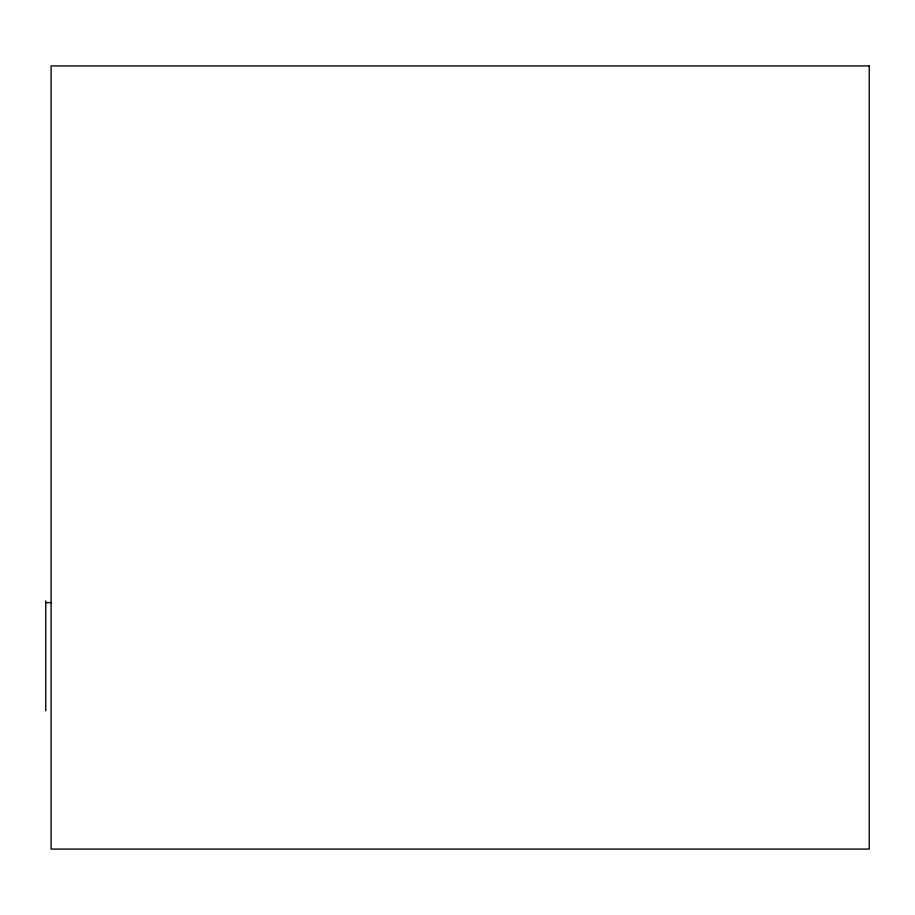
<?xml version="1.0" encoding="UTF-8"?>
<svg xmlns="http://www.w3.org/2000/svg" width="915" height="915" viewBox="0 0 915 915"><rect width="100%" height="100%" fill="white"/><g stroke="black" fill="none" stroke-linecap="round" stroke-linejoin="round"><path stroke-width="1.37" d="M45.75 602.596L51.446 602.596M45.75 600.995L45.75 710.829M869.25 65.926L51.091 65.926L51.091 849.074L869.25 849.074L869.25 65.926"/></g></svg>
